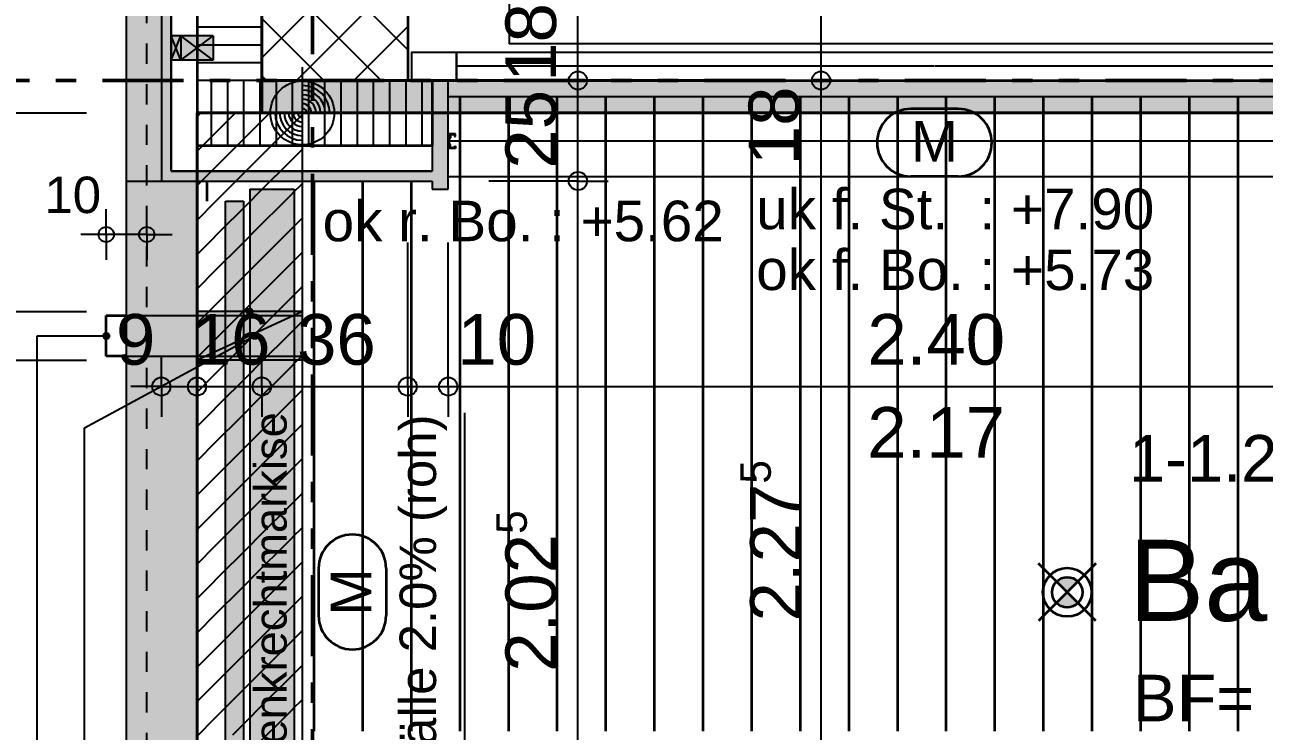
# Model space of a CAD drawing. Header units: centimetres. Extents: x 0.3 to 84.3, y 0.3 to 59.7.
# Drawn here: x 30.49 to 36.61, y 12.9 to 16.39 of the extents above; entities that cross this region are included whole.
import ezdxf

# ---------------------------------------------------------------- set-up
doc = ezdxf.new("R2010")
doc.units = ezdxf.units.CM
for name, pattern in [('AUSGEZOGEN', [0]), ('KURZGESTRICHELT', [0.25, 0.15, -0.1]), ('LINIE_17', [0.05, 0, -0.05]), ('LINIE_23', [0.79, 0.4, -0.13, 0, -0.13, 0, -0.13]), ('PHANTOM', [63.5, 31.75, -6.35, 6.35, -6.35, 6.35, -6.35]), ('PUNKT', [6.35, 0, -6.35]), ('RAND', [44.45, 12.7, -6.35, 12.7, -6.35, 0, -6.35]), ('VERDECKT', [9.525, 6.35, -3.175])]:
    doc.linetypes.add(name, pattern=pattern)
for name, color, linetype, lineweight in [('Allgemein', 7, 'AUSGEZOGEN', 35), ('Ausbau Raeume', 7, 'AUSGEZOGEN', 35), ('Aussparungszeichen', 7, 'AUSGEZOGEN', 50), ('Bauachsen grob', 7, 'RAND', 25), ('Beton Ansicht', 7, 'AUSGEZOGEN', 25), ('Beton verdeckt vorne', 7, 'KURZGESTRICHELT', 25), ('Bodenplatte', 7, 'AUSGEZOGEN', 35), ('Daemmung', 7, 'AUSGEZOGEN', 35), ('Decke', 7, 'AUSGEZOGEN', 35), ('Detailmasse', 7, 'AUSGEZOGEN', 25), ('Dichtung', 240, 'AUSGEZOGEN', 25), ('Entwaesserungsb._ Retentionb', 251, 'AUSGEZOGEN', 50), ('Fenster', 7, 'AUSGEZOGEN', 35), ('Holz Fassadenverkleidung', 7, 'AUSGEZOGEN', 35), ('Holz Unterkonstruktion', 7, 'AUSGEZOGEN', 50), ('Holzgelaender', 7, 'AUSGEZOGEN', 50), ('Konstruktion oben', 7, 'VERDECKT', 25), ('Raumbezeichnung', 7, 'AUSGEZOGEN', 35), ('Rolladen', 7, 'AUSGEZOGEN', 25), ('Spengler', 7, 'AUSGEZOGEN', 35), ('Text Koten', 7, 'AUSGEZOGEN', 50), ('Text Werkplan Ausfuehrung', 7, 'AUSGEZOGEN', 50), ('Unterkonstruktion', 7, 'AUSGEZOGEN', 35), ('Vorhangbrett', 7, 'AUSGEZOGEN', 25), ('Wand Beton bewehrt', 7, 'AUSGEZOGEN', 35), ('Werkplan- Ausfuehrungsmasse', 7, 'AUSGEZOGEN', 25)]:
    doc.layers.add(name, color=color, linetype=linetype, lineweight=lineweight)
for name, color, linetype, lineweight, true_color in [('Elektro Apparate', 7, 'AUSGEZOGEN', 35, 0x656565), ('Elektro Text', 7, 'AUSGEZOGEN', 35, 0x656565), ('Moebel', 7, 'AUSGEZOGEN', 25, 0xababab)]:
    doc.layers.add(name, color=color, linetype=linetype, lineweight=lineweight, true_color=true_color)
doc.styles.add('ARIAL', font='ARIAL.TTF')

msp = doc.modelspace()

# ---------------------------------------------------------------- hatches: boundary and pattern name
at = {"layer": 'Allgemein', "linetype": 'AUSGEZOGEN', "lineweight": 25}
for points in [[(31.212, 15.666), (31.212, 16.794), (31.164, 16.794), (31.164, 15.666)], [(32.58, 15.794), (32.58, 16.114), (32.5, 16.114), (32.5, 15.794), (32.5, 15.714), (32.5, 15.666), (32.5, 15.618), (32.5, 15.578), (32.58, 15.578), (32.58, 15.618), (32.58, 15.666), (32.58, 15.714)]]:
    msp.add_hatch(color=32, dxfattribs=at).paths.add_polyline_path(points)
h = msp.add_hatch(color=32, dxfattribs=at)
h.paths.add_polyline_path([(32.5, 15.666), (31.164, 15.666), (31.164, 15.618), (32.5, 15.618)])
h.paths.add_polyline_path([(37.46, 15.618), (38.53, 15.618), (38.53, 15.666), (37.46, 15.666)])
h.paths.add_polyline_path([(44.82, 15.618), (45.4, 15.618), (45.4, 15.666), (44.82, 15.666)])
at = {"layer": 'Aussparungszeichen', "linetype": 'AUSGEZOGEN', "lineweight": 25, "true_color": 0xc7c7c7}
msp.add_hatch(color=9, dxfattribs=at).paths.add_polyline_path([(31.86, 14.974), (31.86, 14.734), (31.34, 14.734), (31.34, 14.974)], flags=16)
at = {"layer": 'Bodenplatte', "linetype": 'AUSGEZOGEN', "lineweight": 25, "true_color": 0xe0ffe0}
msp.add_hatch(color=254, dxfattribs=at).paths.add_polyline_path([(31.66, 16.114), (31.66, 15.954), (62.72, 15.954), (62.72, 16.114)])
at = {"layer": 'Elektro Apparate', "linetype": 'AUSGEZOGEN', "lineweight": 35}
h = msp.add_hatch(color=40, dxfattribs=at)
h.paths.add_polyline_path([(35.582, 13.536), (35.635, 13.589), (35.688, 13.536), (35.6818, 13.5304), (35.6517, 13.5159), (35.6183, 13.5159), (35.5882, 13.5304)], flags=16)
h.paths.add_polyline_path([(35.688, 13.642), (35.635, 13.589), (35.582, 13.642), (35.5882, 13.6476), (35.6183, 13.6621), (35.6517, 13.6621), (35.6818, 13.6476)], flags=16)
at = {"layer": 'Holz Unterkonstruktion', "linetype": 'AUSGEZOGEN', "lineweight": 25}
for points in [[(31.26, 16.214), (31.26, 16.334), (31.212, 16.334), (31.212, 16.214)], [(31.42, 16.214), (31.42, 16.334), (31.26, 16.334), (31.26, 16.214)]]:
    msp.add_hatch(color=32, dxfattribs=at).paths.add_polyline_path(points)
at = {"layer": 'Holzgelaender', "linetype": 'AUSGEZOGEN', "lineweight": 25, "true_color": 0xe3e3e3}
msp.add_hatch(color=254, dxfattribs=at).paths.add_polyline_path([(31.48, 15.518), (31.48, 11.184), (37.28, 11.184), (37.28, 11.274), (31.57, 11.274), (31.57, 15.518)])
at = {"layer": 'Rolladen', "linetype": 'AUSGEZOGEN', "lineweight": 25, "true_color": 0xf2edfc}
msp.add_hatch(color=7, dxfattribs=at).paths.add_polyline_path([(31.6, 15.578), (31.6, 11.564), (31.82, 11.564), (31.82, 15.578)])
at = {"layer": 'Spengler', "linetype": 'AUSGEZOGEN', "lineweight": 25, "true_color": 0xfafafa}
for points in [[(30.992, 15.618), (31.164, 15.618), (31.164, 16.794), (30.992, 16.794)], [(30.992, 15.618), (30.992, 10.696), (37.38, 10.696), (37.38, 11.044), (31.34, 11.044), (31.34, 15.618)]]:
    msp.add_hatch(color=7, dxfattribs=at).paths.add_polyline_path(points)
at = {"layer": 'Text Werkplan Ausfuehrung', "linetype": 'AUSGEZOGEN', "lineweight": 25}
for color, points in [(8, [(31.5925, 14.9869), (31.6075, 14.9869), (31.6, 14.989)]), (8, [(31.5925, 14.9869), (31.6075, 14.9869), (31.6, 14.989)]), (8, [(31.6129, 14.9815), (31.5871, 14.9815), (31.585, 14.974)]), (8, [(31.6129, 14.9815), (31.585, 14.974), (31.615, 14.974)]), (8, [(31.6129, 14.9815), (31.5871, 14.9815), (31.585, 14.974)]), (8, [(31.6129, 14.9815), (31.585, 14.974), (31.615, 14.974)]), (8, [(31.615, 14.974), (31.585, 14.974), (31.5871, 14.9665)]), (8, [(31.615, 14.974), (31.585, 14.974), (31.5871, 14.9665)]), (8, [(31.6075, 14.9869), (31.5925, 14.9869), (31.5871, 14.9815)]), (8, [(31.6075, 14.9869), (31.5871, 14.9815), (31.6129, 14.9815)]), (8, [(31.6075, 14.9869), (31.5925, 14.9869), (31.5871, 14.9815)]), (8, [(31.6075, 14.9869), (31.5871, 14.9815), (31.6129, 14.9815)]), (8, [(31.615, 14.974), (31.5871, 14.9665), (31.6129, 14.9665)]), (8, [(31.615, 14.974), (31.5871, 14.9665), (31.6129, 14.9665)]), (8, [(31.6129, 14.9665), (31.5871, 14.9665), (31.5925, 14.9611)]), (8, [(31.6129, 14.9665), (31.5871, 14.9665), (31.5925, 14.9611)]), (8, [(31.6129, 14.9665), (31.5925, 14.9611), (31.6075, 14.9611)]), (8, [(31.6129, 14.9665), (31.5925, 14.9611), (31.6075, 14.9611)]), (8, [(31.6075, 14.9611), (31.5925, 14.9611), (31.6, 14.959)]), (8, [(31.6075, 14.9611), (31.5925, 14.9611), (31.6, 14.959)]), (240, [(30.8791, 14.8615), (30.8845, 14.8411), (30.8845, 14.8669)]), (240, [(30.8845, 14.8669), (30.892, 14.839), (30.892, 14.869)]), (240, [(30.8845, 14.8669), (30.8845, 14.8411), (30.892, 14.839)]), (240, [(30.892, 14.869), (30.892, 14.839), (30.8995, 14.8411)]), (240, [(30.892, 14.869), (30.8995, 14.8411), (30.8995, 14.8669)]), (240, [(30.8995, 14.8669), (30.8995, 14.8411), (30.9049, 14.8465)]), (240, [(30.8995, 14.8669), (30.9049, 14.8465), (30.9049, 14.8615)]), (8, [(31.6113, 14.8618), (31.6311, 14.8408), (31.6169, 14.8672)]), (8, [(31.6169, 14.8672), (31.6367, 14.8462), (31.6245, 14.8689)]), (8, [(31.6169, 14.8672), (31.6311, 14.8408), (31.6367, 14.8462)]), (8, [(31.6245, 14.8689), (31.6367, 14.8462), (31.6389, 14.8535)]), (8, [(31.6245, 14.8689), (31.6389, 14.8535), (31.6318, 14.8667)]), (8, [(31.6318, 14.8667), (31.6389, 14.8535), (31.6372, 14.8611)]), (240, [(30.8791, 14.8465), (30.8791, 14.8615), (30.877, 14.854)]), (240, [(30.8791, 14.8615), (30.8791, 14.8465), (30.8845, 14.8411)]), (240, [(30.9049, 14.8615), (30.9049, 14.8465), (30.907, 14.854)]), (8, [(31.6091, 14.8545), (31.6235, 14.8391), (31.6113, 14.8618)]), (8, [(31.6162, 14.8413), (31.6091, 14.8545), (31.6108, 14.8469)]), (8, [(31.6091, 14.8545), (31.6162, 14.8413), (31.6235, 14.8391)]), (8, [(31.6113, 14.8618), (31.6235, 14.8391), (31.6311, 14.8408)])]:
    msp.add_hatch(color=color, dxfattribs=at).paths.add_polyline_path(points)

# ---------------------------------------------------------------- linework, layer by layer
at = {"layer": 'Allgemein', "color": 7, "linetype": 'AUSGEZOGEN', "lineweight": 25}
for p, q in [((31.164, 16.794), (31.164, 15.666)), ((31.212, 15.714), (31.212, 16.794)), ((32.58, 16.114), (32.5, 16.114)), ((32.5, 16.114), (32.5, 15.794)), ((32.58, 15.794), (32.58, 16.114)), ((32.5, 15.794), (32.5, 15.714)), ((32.58, 15.714), (32.58, 15.794)), ((31.164, 15.666), (31.164, 15.618)), ((31.212, 15.666), (31.212, 15.714)), ((32.5, 15.666), (31.212, 15.666)), ((32.5, 15.714), (32.5, 15.666)), ((32.58, 15.666), (32.58, 15.714)), ((32.58, 15.618), (32.58, 15.666)), ((31.164, 15.618), (31.86, 15.618)), ((31.86, 15.618), (32.5, 15.618)), ((32.5, 15.618), (32.5, 15.578)), ((32.58, 15.578), (32.58, 15.618)), ((32.5, 15.578), (32.58, 15.578))]:
    msp.add_line(p, q, dxfattribs=at)
at = {"layer": 'Ausbau Raeume', "color": 254, "linetype": 'AUSGEZOGEN', "lineweight": 35}
for p, q in [((32.6382, 15.7846), (32.6382, 16.034)), ((32.8782, 15.7846), (32.8782, 16.034)), ((33.1182, 15.7846), (33.1182, 16.034)), ((33.3582, 15.7846), (33.3582, 16.034)), ((33.5982, 15.7846), (33.5982, 16.034)), ((33.8382, 15.7846), (33.8382, 16.034)), ((34.0782, 15.7846), (34.0782, 16.034)), ((34.3182, 15.7846), (34.3182, 16.034)), ((34.5582, 15.7846), (34.5582, 16.034)), ((34.7982, 15.7846), (34.7982, 16.034)), ((35.0382, 15.7846), (35.0382, 16.034)), ((35.2782, 15.7846), (35.2782, 16.034)), ((35.5182, 15.7846), (35.5182, 16.034)), ((35.7582, 15.7846), (35.7582, 16.034)), ((35.9982, 15.7846), (35.9982, 16.034)), ((36.2382, 15.7846), (36.2382, 16.034)), ((36.4782, 15.7846), (36.4782, 16.034)), ((32.6382, 15.0646), (32.6382, 15.7832)), ((32.8782, 15.0646), (32.8782, 15.7832)), ((33.1182, 15.0646), (33.1182, 15.7832)), ((33.3582, 15.0646), (33.3582, 15.7832)), ((33.5982, 15.0646), (33.5982, 15.7832)), ((33.8382, 15.0646), (33.8382, 15.7832)), ((34.0782, 15.0646), (34.0782, 15.7832)), ((34.3182, 15.0646), (34.3182, 15.7832)), ((34.5582, 15.0646), (34.5582, 15.7832)), ((34.7982, 15.0646), (34.7982, 15.7832)), ((35.0382, 15.0646), (35.0382, 15.7832)), ((35.2782, 15.0646), (35.2782, 15.7832)), ((35.5182, 15.0646), (35.5182, 15.7832)), ((35.7582, 15.0646), (35.7582, 15.7832)), ((35.9982, 15.0646), (35.9982, 15.7832)), ((36.2382, 15.0646), (36.2382, 15.7832)), ((36.4782, 15.0646), (36.4782, 15.7832)), ((31.9182, 15.0646), (31.9182, 15.618)), ((32.1582, 15.0646), (32.1582, 15.618)), ((32.3982, 15.0646), (32.3982, 15.618)), ((31.9182, 14.3446), (31.9182, 15.0632)), ((32.1582, 14.3446), (32.1582, 15.0632)), ((32.3982, 14.3446), (32.3982, 15.0632)), ((32.6382, 14.3446), (32.6382, 15.0632)), ((32.8782, 14.3446), (32.8782, 15.0632)), ((33.1182, 14.3446), (33.1182, 15.0632)), ((33.3582, 14.3446), (33.3582, 15.0632)), ((33.5982, 14.3446), (33.5982, 15.0632)), ((33.8382, 14.3446), (33.8382, 15.0632)), ((34.0782, 14.3446), (34.0782, 15.0632)), ((34.3182, 14.3446), (34.3182, 15.0632)), ((34.5582, 14.3446), (34.5582, 15.0632)), ((34.7982, 14.3446), (34.7982, 15.0632)), ((35.0382, 14.3446), (35.0382, 15.0632)), ((35.2782, 14.3446), (35.2782, 15.0632)), ((35.5182, 14.3446), (35.5182, 15.0632)), ((35.7582, 14.3446), (35.7582, 15.0632)), ((35.9982, 14.3446), (35.9982, 15.0632)), ((36.2382, 14.3446), (36.2382, 15.0632)), ((36.4782, 14.3446), (36.4782, 15.0632)), ((31.9182, 13.6246), (31.9182, 14.3432)), ((32.1582, 13.6246), (32.1582, 14.3432)), ((32.3982, 13.6246), (32.3982, 14.3432)), ((32.6382, 13.6246), (32.6382, 14.3432)), ((32.8782, 13.6246), (32.8782, 14.3432)), ((33.1182, 13.6246), (33.1182, 14.3432)), ((33.3582, 13.6246), (33.3582, 14.3432)), ((33.5982, 13.6246), (33.5982, 14.3432)), ((33.8382, 13.6246), (33.8382, 14.3432)), ((34.0782, 13.6246), (34.0782, 14.3432)), ((34.3182, 13.6246), (34.3182, 14.3432)), ((34.5582, 13.6246), (34.5582, 14.3432)), ((34.7982, 13.6246), (34.7982, 14.3432)), ((35.0382, 13.6246), (35.0382, 14.3432)), ((35.2782, 13.6246), (35.2782, 14.3432)), ((35.5182, 13.6246), (35.5182, 14.3432)), ((35.7582, 13.6246), (35.7582, 14.3432)), ((35.9982, 13.6246), (35.9982, 14.3432)), ((36.2382, 13.6246), (36.2382, 14.3432)), ((36.4782, 13.6246), (36.4782, 14.3432)), ((31.9182, 12.9046), (31.9182, 13.6232)), ((32.1582, 12.9046), (32.1582, 13.6232)), ((32.3982, 12.9046), (32.3982, 13.6232)), ((32.6382, 12.9046), (32.6382, 13.6232)), ((32.8782, 12.9046), (32.8782, 13.6232)), ((33.1182, 12.9046), (33.1182, 13.6232)), ((33.3582, 12.9046), (33.3582, 13.6232)), ((33.5982, 12.9046), (33.5982, 13.6232)), ((33.8382, 12.9046), (33.8382, 13.6232)), ((34.0782, 12.9046), (34.0782, 13.6232)), ((34.3182, 12.9046), (34.3182, 13.6232)), ((34.5582, 12.9046), (34.5582, 13.6232)), ((34.7982, 12.9046), (34.7982, 13.6232)), ((35.0382, 12.9046), (35.0382, 13.6232)), ((35.2782, 12.9046), (35.2782, 13.6232)), ((35.5182, 12.9046), (35.5182, 13.6232)), ((35.7582, 12.9046), (35.7582, 13.6232)), ((35.9982, 12.9046), (35.9982, 13.6232)), ((36.2382, 12.9046), (36.2382, 13.6232)), ((36.4782, 12.9046), (36.4782, 13.6232))]:
    msp.add_line(p, q, dxfattribs=at)
at = {"layer": 'Aussparungszeichen', "color": 8, "linetype": 'VERDECKT', "lineweight": 25}
for p, q in [((31.86, 14.974), (31.34, 14.974)), ((31.86, 14.974), (31.34, 14.734)), ((31.86, 14.734), (31.34, 14.734))]:
    msp.add_line(p, q, dxfattribs=at)
at = {"layer": 'Bauachsen grob', "color": 32, "linetype": 'LINIE_23', "lineweight": 50, "true_color": 0xc36e14}
for p, q in [((31.91, 1.394), (31.91, 57.974)), ((21.964, 16.114), (72.416, 16.114))]:
    msp.add_line(p, q, dxfattribs=at)
at = {"layer": 'Beton Ansicht', "color": 7, "linetype": 'AUSGEZOGEN', "lineweight": 25}
msp.add_line((31.86, 11.564), (31.86, 15.618), dxfattribs=at)
at = {"layer": 'Beton verdeckt vorne', "color": 7, "linetype": 'VERDECKT', "lineweight": 25}
for p, q in [((31.34, 11.044), (31.34, 15.954)), ((31.34, 15.954), (31.66, 15.954)), ((31.86, 15.618), (31.86, 15.954))]:
    msp.add_line(p, q, dxfattribs=at)
at = {"layer": 'Bodenplatte', "color": 92, "linetype": 'VERDECKT', "lineweight": 35, "true_color": 0x00c600}
for p, q in [((62.72, 16.114), (31.66, 16.114)), ((31.34, 11.044), (31.34, 15.954)), ((31.34, 15.954), (31.66, 15.954)), ((31.66, 15.954), (62.72, 15.954))]:
    msp.add_line(p, q, dxfattribs=at)
at = {"layer": 'Bodenplatte', "color": 92, "linetype": 'PHANTOM', "lineweight": 35, "true_color": 0x00c600}
msp.add_line((31.66, 16.114), (31.66, 15.954), dxfattribs=at)
at = {"layer": 'Daemmung', "color": 7, "linetype": 'AUSGEZOGEN', "lineweight": 35}
for p, q in [((31.34, 16.794), (31.34, 16.114)), ((31.66, 16.114), (31.66, 16.474)), ((31.34, 16.114), (31.34, 15.794)), ((32.38, 16.114), (31.66, 16.114)), ((32.5, 16.114), (32.38, 16.114)), ((32.5, 16.114), (32.5, 15.794)), ((31.34, 15.794), (32.5, 15.794))]:
    msp.add_line(p, q, dxfattribs=at)
at = {"layer": 'Daemmung', "color": 7, "linetype": 'AUSGEZOGEN', "lineweight": 25}
for points in [[(31.66, 16.3765), (31.66, 16.3765), (31.34, 16.3765)], [(31.66, 16.289), (31.66, 16.289), (31.34, 16.289)], [(31.66, 16.2015), (31.66, 16.2015), (31.34, 16.2015)], [(31.66, 16.114), (31.66, 16.114), (31.34, 16.114)], [(31.41, 16.114), (31.41, 16.114), (31.41, 15.794)], [(31.49, 16.114), (31.49, 16.114), (31.49, 15.794)], [(31.49, 16.114), (31.49, 16.114), (31.49, 15.794)], [(31.57, 16.114), (31.57, 16.114), (31.57, 15.794)], [(31.65, 16.114), (31.65, 16.114), (31.65, 15.794)], [(31.73, 16.114), (31.73, 16.114), (31.73, 15.794)], [(31.81, 16.114), (31.81, 16.114), (31.81, 15.794)], [(31.81, 16.114), (31.81, 16.114), (31.81, 15.794)], [(31.89, 16.114), (31.89, 16.114), (31.89, 15.794)], [(31.97, 16.114), (31.97, 16.114), (31.97, 15.794)], [(32.05, 16.114), (32.05, 16.114), (32.05, 15.794)], [(32.13, 16.114), (32.13, 16.114), (32.13, 15.794)], [(32.13, 16.114), (32.13, 16.114), (32.13, 15.794)], [(32.21, 16.114), (32.21, 16.114), (32.21, 15.794)], [(32.29, 16.114), (32.29, 16.114), (32.29, 15.794)], [(32.37, 16.114), (32.37, 16.114), (32.37, 15.794)], [(32.45, 16.114), (32.45, 16.114), (32.45, 15.794)], [(32.45, 16.114), (32.45, 16.114), (32.45, 15.794)]]:
    msp.add_lwpolyline(points, dxfattribs=at)
at = {"layer": 'Decke', "color": 92, "linetype": 'PHANTOM', "lineweight": 35, "true_color": 0x00c600}
for p, q in [((31.66, 15.954), (31.66, 16.114)), ((31.66, 16.114), (62.72, 16.114)), ((31.34, 15.954), (31.34, 11.044)), ((63.04, 15.954), (31.34, 15.954))]:
    msp.add_line(p, q, dxfattribs=at)
at = {"layer": 'Detailmasse', "color": 8, "linetype": 'AUSGEZOGEN', "lineweight": 25, "true_color": 0x737373}
for p, q in [((30.3153, 15.954), (30.7953, 15.954)), ((30.3153, 14.974), (30.7953, 14.974)), ((30.3153, 14.734), (30.7953, 14.734))]:
    msp.add_line(p, q, dxfattribs=at)
at = {"layer": 'Detailmasse', "color": 240, "linetype": 'AUSGEZOGEN', "lineweight": 25}
for p, q in [((30.892, 15.354), (30.892, 15.479)), ((31.092, 15.354), (31.092, 15.479)), ((30.892, 15.354), (30.767, 15.354)), ((30.892, 15.354), (30.892, 15.229)), ((31.092, 15.354), (30.892, 15.354)), ((31.092, 15.354), (31.092, 15.229)), ((31.092, 15.354), (31.217, 15.354))]:
    msp.add_line(p, q, dxfattribs=at)
for centre in [(30.892, 15.354), (31.092, 15.354)]:
    msp.add_circle(centre, 0.0375, dxfattribs=at)
at = {"layer": 'Dichtung', "color": 21, "linetype": 'AUSGEZOGEN', "lineweight": 25, "true_color": 0xffa8a8}
for p, q in [((31.34, 15.9345), (31.3595, 15.954)), ((31.4738, 15.8986), (31.5292, 15.954)), ((31.5587, 15.8137), (31.6989, 15.954)), ((31.6435, 15.7289), (31.8552, 15.9406)), ((31.8557, 15.941), (31.86, 15.9453)), ((31.34, 15.7648), (31.4734, 15.8982)), ((31.3465, 15.6016), (31.5583, 15.8133)), ((31.4314, 15.5167), (31.6431, 15.7285)), ((31.7284, 15.644), (31.86, 15.7756)), ((31.34, 15.5951), (31.3461, 15.6012)), ((31.5163, 15.4319), (31.728, 15.6436)), ((31.8132, 15.5592), (31.86, 15.6059)), ((31.6011, 15.347), (31.8128, 15.5587)), ((31.34, 15.4253), (31.431, 15.5163)), ((31.34, 15.2556), (31.5158, 15.4315)), ((31.686, 15.2622), (31.86, 15.4362)), ((31.389, 15.1349), (31.6007, 15.3466)), ((31.4738, 15.0501), (31.6855, 15.2618)), ((31.7708, 15.1773), (31.86, 15.2665)), ((31.5587, 14.9652), (31.7704, 15.1769)), ((31.34, 15.0859), (31.3885, 15.1345)), ((31.34, 14.9162), (31.4734, 15.0496)), ((31.6435, 14.8804), (31.8552, 15.0921)), ((31.8557, 15.0925), (31.86, 15.0968)), ((31.3465, 14.7531), (31.5583, 14.9648)), ((31.7284, 14.7955), (31.86, 14.9271)), ((31.4314, 14.6682), (31.6431, 14.8799)), ((31.34, 14.7465), (31.3461, 14.7526)), ((31.5163, 14.5834), (31.728, 14.7951)), ((31.8132, 14.7106), (31.86, 14.7574)), ((31.6011, 14.4985), (31.8128, 14.7102)), ((31.34, 14.5768), (31.431, 14.6678)), ((31.34, 14.4071), (31.5158, 14.5829)), ((31.686, 14.4137), (31.86, 14.5877)), ((31.389, 14.2864), (31.6007, 14.4981)), ((31.4738, 14.2015), (31.6855, 14.4132)), ((31.7708, 14.3288), (31.86, 14.418)), ((31.5587, 14.1167), (31.7704, 14.3284)), ((31.34, 14.2374), (31.3885, 14.286)), ((31.34, 14.0677), (31.4734, 14.2011)), ((31.6435, 14.0318), (31.8552, 14.2435)), ((31.8557, 14.244), (31.86, 14.2483)), ((31.3465, 13.9045), (31.5583, 14.1163)), ((31.7284, 13.947), (31.86, 14.0786)), ((31.4314, 13.8197), (31.6431, 14.0314)), ((31.34, 13.898), (31.3461, 13.9041)), ((31.5163, 13.7348), (31.728, 13.9465)), ((31.8132, 13.8621), (31.86, 13.9089)), ((31.6011, 13.65), (31.8128, 13.8617)), ((31.34, 13.7283), (31.431, 13.8193)), ((31.34, 13.5586), (31.5158, 13.7344)), ((31.686, 13.5651), (31.86, 13.7392)), ((31.389, 13.4379), (31.6007, 13.6496)), ((31.4738, 13.353), (31.6855, 13.5647)), ((31.7708, 13.4803), (31.86, 13.5695)), ((31.5587, 13.2681), (31.7704, 13.4799)), ((31.34, 13.3889), (31.3885, 13.4374)), ((31.8557, 13.3954), (31.86, 13.3998)), ((31.34, 13.2192), (31.4734, 13.3526)), ((31.6435, 13.1833), (31.8552, 13.395)), ((31.3465, 13.056), (31.5583, 13.2677)), ((31.7284, 13.0984), (31.86, 13.2301)), ((31.4314, 12.9712), (31.6431, 13.1829)), ((31.5163, 12.8863), (31.728, 13.098)), ((31.34, 13.0495), (31.3461, 13.0556)), ((31.8132, 13.0136), (31.86, 13.0604)), ((31.34, 12.8798), (31.431, 12.9707)), ((31.6011, 12.8015), (31.8128, 13.0132))]:
    msp.add_line(p, q, dxfattribs=at)
at = {"layer": 'Elektro Apparate', "color": 40, "linetype": 'AUSGEZOGEN', "lineweight": 35}
for p, q in [((35.7764, 13.7304), (35.4936, 13.4476)), ((35.7764, 13.4476), (35.4936, 13.7304))]:
    msp.add_line(p, q, dxfattribs=at)
for radius in [0.12, 0.075]:
    msp.add_circle((35.635, 13.589), radius, dxfattribs=at)
at = {"layer": 'Elektro Text', "color": 40, "linetype": 'AUSGEZOGEN', "lineweight": 35}
for p, q in [((35.0961, 15.974), (34.8633, 15.974)), ((35.0961, 15.6407), (34.8633, 15.6407)), ((31.94, 13.7071), (31.94, 13.4743)), ((32.2733, 13.7071), (32.2733, 13.4743))]:
    msp.add_line(p, q, dxfattribs=at)
for centre, start, end in [((34.8633, 15.8073), 90, 270), ((35.0961, 15.8073), 270, 90), ((32.1067, 13.7071), 0, 180), ((32.1067, 13.4743), 180, 0)]:
    msp.add_arc(centre, 0.1667, start, end, dxfattribs=at)
at = {"layer": 'Entwaesserungsb._ Retentionb', "color": 7, "linetype": 'AUSGEZOGEN', "lineweight": 25}
msp.add_line((32.66, 14.4752), (32.66, 12.2262), dxfattribs=at)
at = {"layer": 'Fenster', "color": 7, "linetype": 'AUSGEZOGEN', "lineweight": 25}
for p, q in [((34.979, 16.184), (32.62, 16.184)), ((37.34, 16.184), (34.981, 16.184)), ((37.38, 16.034), (32.58, 16.034))]:
    msp.add_line(p, q, dxfattribs=at)
for points in [[(32.62, 16.114), (32.4, 16.114), (32.4, 16.254), (32.62, 16.254), (32.62, 16.114)], [(37.34, 16.114), (32.62, 16.114), (32.62, 16.254), (37.34, 16.254), (37.34, 16.114)]]:
    msp.add_lwpolyline(points, dxfattribs=at)
at = {"layer": 'Holz Fassadenverkleidung', "color": 7, "linetype": 'LINIE_17', "lineweight": 25}
msp.add_line((31.092, 10.796), (31.092, 19.354), dxfattribs=at)
at = {"layer": 'Holz Unterkonstruktion', "color": 7, "linetype": 'AUSGEZOGEN', "lineweight": 25}
for p, q in [((31.212, 16.334), (31.212, 16.214)), ((31.26, 16.334), (31.212, 16.334)), ((31.212, 16.214), (31.26, 16.334)), ((31.26, 16.214), (31.212, 16.334)), ((31.26, 16.334), (31.26, 16.214)), ((31.42, 16.334), (31.26, 16.334)), ((31.26, 16.214), (31.42, 16.334)), ((31.42, 16.214), (31.26, 16.334)), ((31.26, 16.334), (31.26, 16.214)), ((31.42, 16.334), (31.42, 16.214)), ((31.26, 16.214), (31.212, 16.214)), ((31.42, 16.214), (31.26, 16.214))]:
    msp.add_line(p, q, dxfattribs=at)
at = {"layer": 'Holzgelaender', "color": 7, "linetype": 'AUSGEZOGEN', "lineweight": 25}
for p, q in [((31.48, 11.184), (31.48, 15.518)), ((31.48, 15.518), (31.57, 15.518)), ((31.57, 15.518), (31.57, 11.274))]:
    msp.add_line(p, q, dxfattribs=at)
at = {"layer": 'Konstruktion oben', "color": 7, "linetype": 'PUNKT', "lineweight": 35}
for p, q in [((31.092, 10.796), (31.092, 19.354)), ((31.388, 15.618), (31.388, 11.092))]:
    msp.add_line(p, q, dxfattribs=at)
at = {"layer": 'Moebel', "color": 253, "linetype": 'AUSGEZOGEN', "lineweight": 25, "true_color": 0xababab}
for p in [(32.88, 17.094), (37.08, 16.294)]:
    msp.add_line(p, (32.88, 16.294), dxfattribs=at)
at = {"layer": 'Rolladen', "color": 7, "linetype": 'AUSGEZOGEN', "lineweight": 25}
for p, q in [((32.581, 15.846), (32.581, 15.85)), ((32.615, 15.85), (32.581, 15.85)), ((32.587, 15.846), (32.581, 15.846)), ((32.587, 15.846), (32.587, 15.832)), ((32.591, 15.846), (32.591, 15.8303)), ((32.611, 15.846), (32.591, 15.846)), ((32.611, 15.846), (32.611, 15.838)), ((32.615, 15.838), (32.615, 15.85)), ((32.587, 15.832), (32.58, 15.825)), ((32.58, 15.803), (32.58, 15.825)), ((32.58, 15.809), (32.58, 15.819)), ((32.58, 15.808), (32.58, 15.809)), ((32.587, 15.796), (32.58, 15.803)), ((32.591, 15.8303), (32.584, 15.8233)), ((32.584, 15.8233), (32.584, 15.8047)), ((32.591, 15.7977), (32.584, 15.8047)), ((32.587, 15.782), (32.587, 15.796)), ((32.591, 15.782), (32.591, 15.7977)), ((32.611, 15.838), (32.615, 15.838)), ((32.611, 15.79), (32.615, 15.79)), ((32.611, 15.782), (32.611, 15.79)), ((32.615, 15.79), (32.615, 15.778)), ((32.587, 15.782), (32.581, 15.782)), ((32.581, 15.778), (32.581, 15.782)), ((32.615, 15.778), (32.581, 15.778)), ((32.611, 15.782), (32.591, 15.782))]:
    msp.add_line(p, q, dxfattribs=at)
at = {"layer": 'Rolladen', "color": 7, "linetype": 'PHANTOM', "lineweight": 25}
for p, q in [((37.38, 15.814), (32.58, 15.814)), ((37.38, 15.638), (32.58, 15.638))]:
    msp.add_line(p, q, dxfattribs=at)
at = {"layer": 'Rolladen', "color": 202, "linetype": 'PHANTOM', "lineweight": 25}
for p, q in [((31.6, 15.578), (31.6, 11.564)), ((31.6, 15.578), (31.82, 15.578)), ((31.82, 15.578), (31.82, 11.564))]:
    msp.add_line(p, q, dxfattribs=at)
at = {"layer": 'Spengler', "color": 7, "linetype": 'AUSGEZOGEN', "lineweight": 25}
for p, q in [((30.992, 15.618), (30.992, 16.794)), ((30.992, 10.696), (30.992, 15.618)), ((30.992, 15.618), (31.34, 15.618)), ((31.34, 11.044), (31.34, 15.618))]:
    msp.add_line(p, q, dxfattribs=at)
at = {"layer": 'Spengler', "color": 240, "linetype": 'AUSGEZOGEN', "lineweight": 35}
for p, q in [((30.892, 14.754), (30.892, 14.954)), ((30.892, 14.954), (30.992, 14.954)), ((30.992, 14.754), (30.892, 14.754))]:
    msp.add_line(p, q, dxfattribs=at)
at = {"layer": 'Spengler', "color": 240, "linetype": 'VERDECKT', "lineweight": 25}
for p, q in [((30.992, 14.954), (31.86, 14.954)), ((30.992, 14.754), (31.86, 14.754))]:
    msp.add_line(p, q, dxfattribs=at)
at = {"layer": 'Text Koten', "color": 240, "linetype": 'AUSGEZOGEN', "lineweight": 25}
for p, q in [((31.86, 15.729), (31.86, 16.179)), ((31.86, 15.7965), (31.86, 16.1115)), ((31.635, 15.954), (32.085, 15.954)), ((31.7027, 15.954), (32.0175, 15.954))]:
    msp.add_line(p, q, dxfattribs=at)
msp.add_circle((31.86, 15.954), 0.1575, dxfattribs=at)
for radius, start, end in [(0.135, 0, 90), (0.1125, 0, 90), (0.09, 0, 90), (0.0675, 0, 90), (0.045, 0, 90), (0.0225, 0, 90), (0.135, 180, 270), (0.1125, 180, 270), (0.09, 180, 270), (0.0675, 180, 270), (0.045, 180, 270), (0.0225, 180, 270)]:
    msp.add_arc((31.86, 15.954), radius, start, end, dxfattribs=at)
at = {"layer": 'Text Werkplan Ausfuehrung', "color": 8, "linetype": 'AUSGEZOGEN', "lineweight": 25, "true_color": 0x737373}
for p, q in [((31.6, 15.074), (31.6, 14.974)), ((31.6, 15.074), (31.6, 14.974)), ((31.6, 14.989), (31.6, 14.989)), ((31.6, 14.989), (31.6, 14.989)), ((31.585, 14.974), (31.585, 14.974)), ((31.585, 14.974), (31.585, 14.974)), ((31.6, 14.959), (31.6, 14.959)), ((31.6, 14.959), (31.6, 14.959)), ((31.615, 14.974), (31.615, 14.974)), ((31.615, 14.974), (31.615, 14.974)), ((31.6169, 14.8672), (31.6169, 14.8672)), ((30.7855, 14.4011), (31.624, 14.854)), ((31.6108, 14.8469), (31.6108, 14.8469)), ((31.6311, 14.8408), (31.6311, 14.8408)), ((31.6372, 14.8611), (31.6372, 14.8611)), ((30.7855, 9.2353), (30.7855, 14.4011))]:
    msp.add_line(p, q, dxfattribs=at)
at = {"layer": 'Text Werkplan Ausfuehrung', "color": 240, "linetype": 'AUSGEZOGEN', "lineweight": 25}
for p, q in [((30.892, 14.869), (30.892, 14.869)), ((30.5504, 9.9233), (30.5504, 14.854)), ((30.5504, 14.854), (30.892, 14.854)), ((30.877, 14.854), (30.877, 14.854)), ((30.892, 14.839), (30.892, 14.839)), ((30.907, 14.854), (30.907, 14.854))]:
    msp.add_line(p, q, dxfattribs=at)
at = {"layer": 'Text Werkplan Ausfuehrung', "color": 8, "linetype": 'AUSGEZOGEN', "lineweight": 25, "true_color": 0x737373}
for centre in [(31.6, 14.974), (31.6, 14.974), (31.624, 14.854)]:
    msp.add_circle(centre, 0.015, dxfattribs=at)
at = {"layer": 'Text Werkplan Ausfuehrung', "color": 240, "linetype": 'AUSGEZOGEN', "lineweight": 25}
msp.add_circle((30.892, 14.854), 0.015, dxfattribs=at)
at = {"layer": 'Unterkonstruktion', "color": 7, "linetype": 'AUSGEZOGEN', "lineweight": 25}
for p, q in [((31.212, 16.794), (31.212, 15.714)), ((31.34, 16.114), (31.34, 16.794)), ((31.34, 15.794), (31.34, 16.114)), ((32.5, 15.794), (31.34, 15.794)), ((32.5, 15.794), (32.5, 15.714)), ((31.212, 15.714), (31.212, 15.666)), ((31.212, 15.666), (32.5, 15.666)), ((32.5, 15.714), (32.5, 15.666))]:
    msp.add_line(p, q, dxfattribs=at)
at = {"layer": 'Wand Beton bewehrt', "color": 7, "linetype": 'AUSGEZOGEN', "lineweight": 35}
for p, q in [((31.66, 16.474), (31.66, 16.114)), ((32.38, 16.474), (32.38, 16.254)), ((32.38, 16.254), (32.38, 16.114)), ((31.66, 16.114), (32.38, 16.114))]:
    msp.add_line(p, q, dxfattribs=at)
at = {"layer": 'Wand Beton bewehrt', "color": 7, "linetype": 'AUSGEZOGEN', "lineweight": 25}
for p, q in [((31.66, 16.2262), (31.9078, 16.474)), ((31.8307, 16.114), (32.1907, 16.474)), ((32.2484, 16.114), (31.8884, 16.474)), ((32.38, 16.2652), (32.1712, 16.474)), ((31.9655, 16.114), (31.66, 16.4195)), ((32.1135, 16.114), (32.38, 16.3805)), ((31.6827, 16.114), (31.66, 16.1367))]:
    msp.add_line(p, q, dxfattribs=at)
at = {"layer": 'Wand Beton bewehrt', "color": 180, "linetype": 'PUNKT', "lineweight": 35}
for p, q in [((37.58, 16.254), (32.38, 16.254)), ((32.38, 16.254), (32.38, 16.114)), ((32.38, 16.114), (32.5, 16.114)), ((32.5, 16.114), (32.58, 16.114)), ((32.58, 16.114), (37.38, 16.114))]:
    msp.add_line(p, q, dxfattribs=at)
at = {"layer": 'Werkplan- Ausfuehrungsmasse', "color": 7, "linetype": 'AUSGEZOGEN', "lineweight": 25}
for p, q in [((33.22, 16.114), (33.22, 16.474)), ((34.42, 16.114), (34.42, 16.474)), ((33.22, 16.114), (33.07, 16.114)), ((33.22, 16.114), (33.37, 16.114)), ((33.22, 16.114), (33.22, 16.114)), ((34.42, 16.114), (34.27, 16.114)), ((34.42, 16.114), (34.57, 16.114)), ((34.42, 16.114), (34.42, 16.114)), ((34.42, 11.564), (34.42, 16.114)), ((33.22, 15.618), (33.07, 15.618)), ((33.22, 15.618), (33.37, 15.618)), ((31.164, 14.604), (31.164, 14.754)), ((31.34, 14.604), (31.34, 14.754)), ((31.6599, 14.604), (31.6599, 14.754)), ((32.38, 14.604), (32.38, 14.754)), ((32.58, 14.604), (32.58, 14.754)), ((31.164, 14.604), (31.014, 14.604)), ((31.164, 14.604), (31.164, 14.454)), ((31.164, 14.604), (31.164, 14.604)), ((31.164, 14.604), (31.34, 14.604)), ((31.34, 14.604), (31.34, 14.454)), ((31.34, 14.604), (31.34, 14.604)), ((31.6599, 14.604), (31.6599, 14.454)), ((31.6599, 14.604), (31.6599, 14.604)), ((31.6599, 14.604), (32.38, 14.604)), ((32.38, 14.604), (32.38, 14.454)), ((32.38, 14.604), (32.58, 14.604)), ((32.58, 14.604), (32.58, 14.454))]:
    msp.add_line(p, q, dxfattribs=at)
for points in [[(33.22, 15.618), (33.22, 15.8398), (33.22, 15.8398), (33.22, 16.114)], [(33.22, 15.618), (33.1574, 15.618), (33.1574, 15.618), (33.1563, 15.618), (33.1563, 15.618), (33.155, 15.618), (33.155, 15.618), (33.1539, 15.618), (33.1539, 15.618), (33.1533, 15.618), (33.1533, 15.618), (33.1478, 15.618), (33.1478, 15.618), (33.1477, 15.618), (33.1477, 15.618), (33.1472, 15.618), (33.1472, 15.618), (33.1468, 15.618), (33.1468, 15.618), (33.1465, 15.618), (33.1465, 15.618), (33.1461, 15.618), (33.1461, 15.618), (33.1458, 15.618), (33.1458, 15.618), (33.1453, 15.618), (33.1453, 15.618), (33.1451, 15.618), (33.1451, 15.618), (33.1449, 15.618), (33.1449, 15.618), (33.1447, 15.618), (33.1447, 15.618), (33.1447, 15.618), (33.1447, 15.618), (33.1425, 15.618), (33.1425, 15.618), (33.1425, 15.618), (33.1425, 15.618), (33.1425, 15.618), (33.1425, 15.618), (32.78, 15.618)], [(33.22, 11.564), (33.22, 11.6606), (33.22, 11.6606), (33.22, 13.3212), (33.22, 13.3212), (33.22, 14.6713), (33.22, 14.6713), (33.22, 15.618)], [(32.38, 14.604), (32.38, 14.6354), (32.38, 14.6354), (32.38, 14.6428), (32.38, 14.6428), (32.38, 14.6665), (32.38, 14.6665), (32.38, 14.6665), (32.38, 14.6665), (32.38, 14.6665), (32.38, 14.6665), (32.38, 14.6665), (32.38, 14.6665), (32.38, 14.6665), (32.38, 14.6665), (32.38, 14.6665), (32.38, 14.6665), (32.38, 14.6665), (32.38, 14.6665), (32.38, 14.6665), (32.38, 14.6665), (32.38, 14.6665), (32.38, 14.6665), (32.38, 14.6665), (32.38, 14.6665), (32.38, 14.6665), (32.38, 14.6665), (32.38, 14.6665), (32.38, 14.6665), (32.38, 14.6665), (32.38, 14.6665), (32.38, 14.6674), (32.38, 14.6674), (32.38, 14.6675), (32.38, 14.6675), (32.38, 14.6677), (32.38, 14.6677), (32.38, 14.6678), (32.38, 14.6678), (32.38, 14.6681), (32.38, 14.6681), (32.38, 14.6682), (32.38, 14.6682), (32.38, 14.6686), (32.38, 14.6686), (32.38, 14.6694), (32.38, 14.6694), (32.38, 15.314)], [(32.58, 14.604), (32.58, 14.6312), (32.58, 14.6312), (32.58, 14.6396), (32.58, 14.6396), (32.58, 14.6665), (32.58, 14.6665), (32.58, 14.6665), (32.58, 14.6665), (32.58, 14.6665), (32.58, 14.6665), (32.58, 14.6665), (32.58, 14.6665), (32.58, 14.6665), (32.58, 14.6665), (32.58, 14.6665), (32.58, 14.6665), (32.58, 14.6665), (32.58, 14.6665), (32.58, 14.6665), (32.58, 14.6665), (32.58, 14.6665), (32.58, 14.6665), (32.58, 14.6665), (32.58, 14.6665), (32.58, 14.6665), (32.58, 14.6665), (32.58, 14.6665), (32.58, 14.6665), (32.58, 14.6665), (32.58, 14.6665), (32.58, 14.6675), (32.58, 14.6675), (32.58, 14.6677), (32.58, 14.6677), (32.58, 14.6679), (32.58, 14.6679), (32.58, 14.668), (32.58, 14.668), (32.58, 14.6683), (32.58, 14.6683), (32.58, 14.6684), (32.58, 14.6684), (32.58, 14.6689), (32.58, 14.6689), (32.58, 14.6698), (32.58, 14.6698), (32.58, 15.314)], [(31.34, 14.604), (31.5345, 14.604), (31.5345, 14.604), (31.6599, 14.604)], [(32.58, 14.604), (32.8333, 14.604), (32.8333, 14.604), (34.9732, 14.604), (34.9732, 14.604), (36.272, 14.604), (36.272, 14.604), (37.38, 14.604)]]:
    msp.add_lwpolyline(points, dxfattribs=at)
for centre in [(33.22, 16.114), (34.42, 16.114), (33.22, 15.618), (31.164, 14.604), (31.34, 14.604), (31.6599, 14.604), (32.38, 14.604), (32.58, 14.604)]:
    msp.add_circle(centre, 0.045, dxfattribs=at)

# ---------------------------------------------------------------- texts
at = {"layer": 'Detailmasse', "color": 240, "linetype": 'AUSGEZOGEN', "lineweight": 35, "insert": (30.5868, 15.4571), "char_height": 0.18, "width": 0.09, "attachment_point": 7, "style": 'ARIAL'}
msp.add_mtext('10', dxfattribs=at)
at = {"layer": 'Elektro Text', "color": 40, "linetype": 'AUSGEZOGEN', "lineweight": 35, "insert": (34.8633, 15.714), "char_height": 0.2, "width": 0.1, "attachment_point": 7, "style": 'ARIAL'}
msp.add_mtext('M', dxfattribs=at)
at = {"layer": 'Elektro Text', "color": 40, "linetype": 'AUSGEZOGEN', "lineweight": 35, "insert": (32.2, 13.4743), "char_height": 0.2, "width": 0.1, "attachment_point": 7, "rotation": 90, "style": 'ARIAL'}
msp.add_mtext('M', dxfattribs=at)
at = {"layer": 'Entwaesserungsb._ Retentionb', "color": 7, "linetype": 'AUSGEZOGEN', "lineweight": 35, "insert": (32.574, 12.4262), "char_height": 0.18, "width": 0.09, "attachment_point": 7, "rotation": 90, "style": 'ARIAL'}
msp.add_mtext('Gefälle\\~2.0%\\~(roh)', dxfattribs=at)
at = {"layer": 'Raumbezeichnung', "color": 7, "linetype": 'AUSGEZOGEN', "lineweight": 50, "char_height": 0.23, "width": 0.115, "attachment_point": 7, "style": 'ARIAL'}
for s, insert in [('1-1.21-11', (35.94, 14.135)), ('BF=\\~14.9\\~m²', (35.96, 12.9491))]:
    msp.add_mtext(s, dxfattribs=dict(at, insert=insert))
at = {"layer": 'Raumbezeichnung', "color": 7, "linetype": 'AUSGEZOGEN', "lineweight": 35, "insert": (35.9385, 13.4424), "char_height": 0.4, "width": 0.2, "attachment_point": 7, "style": 'ARIAL'}
msp.add_mtext('Balkon', dxfattribs=at)
at = {"layer": 'Text Koten', "color": 7, "linetype": 'AUSGEZOGEN', "lineweight": 35, "char_height": 0.2, "width": 0.1, "attachment_point": 7, "style": 'ARIAL'}
for s, insert in [('uk\\~f.\\~St.\\~\\~:\\~+7.90', (34.1, 15.3773)), ('ok\\~r.\\~Bo.\\~:\\~+5.62', (31.96, 15.318)), ('ok\\~f.\\~Bo.\\~:\\~+5.73', (34.1, 15.0773))]:
    msp.add_mtext(s, dxfattribs=dict(at, insert=insert))
at = {"layer": 'Vorhangbrett', "color": 191, "linetype": 'AUSGEZOGEN', "lineweight": 35, "true_color": 0xbe96ea, "insert": (31.7847, 12.689), "char_height": 0.16, "width": 0.08, "attachment_point": 7, "rotation": 90, "style": 'ARIAL'}
msp.add_mtext('Senkrechtmarkise', dxfattribs=at)
at = {"layer": 'Werkplan- Ausfuehrungsmasse', "color": 7, "linetype": 'AUSGEZOGEN', "lineweight": 50, "attachment_point": 7, "rotation": 90, "style": 'ARIAL'}
for s, insert, char_height, width in [('18', (33.1157, 16.1074), 0.25, 0.125), ('25', (33.1157, 15.6788), 0.25, 0.125), ('18', (34.3157, 15.6959), 0.25, 0.125), ('5', (34.1742, 14.1248), 0.15, 0.075), ('2.27', (34.32, 13.4451), 0.25, 0.125), ('5', (32.9699, 13.8768), 0.15, 0.075), ('2.02', (33.1157, 13.1971), 0.25, 0.125)]:
    msp.add_mtext(s, dxfattribs=dict(at, insert=insert, char_height=char_height, width=width))
at = {"layer": 'Werkplan- Ausfuehrungsmasse', "color": 7, "linetype": 'AUSGEZOGEN', "lineweight": 50, "char_height": 0.25, "width": 0.125, "attachment_point": 7, "style": 'ARIAL'}
for s, insert in [('9', (30.9401, 14.7083)), ('16', (31.3138, 14.7083)), ('36', (31.8338, 14.7084)), ('10', (32.625, 14.7083)), ('2.40', (34.6485, 14.7083)), ('2.17', (34.6481, 14.253))]:
    msp.add_mtext(s, dxfattribs=dict(at, insert=insert))

doc.saveas('drawing.dxf')
